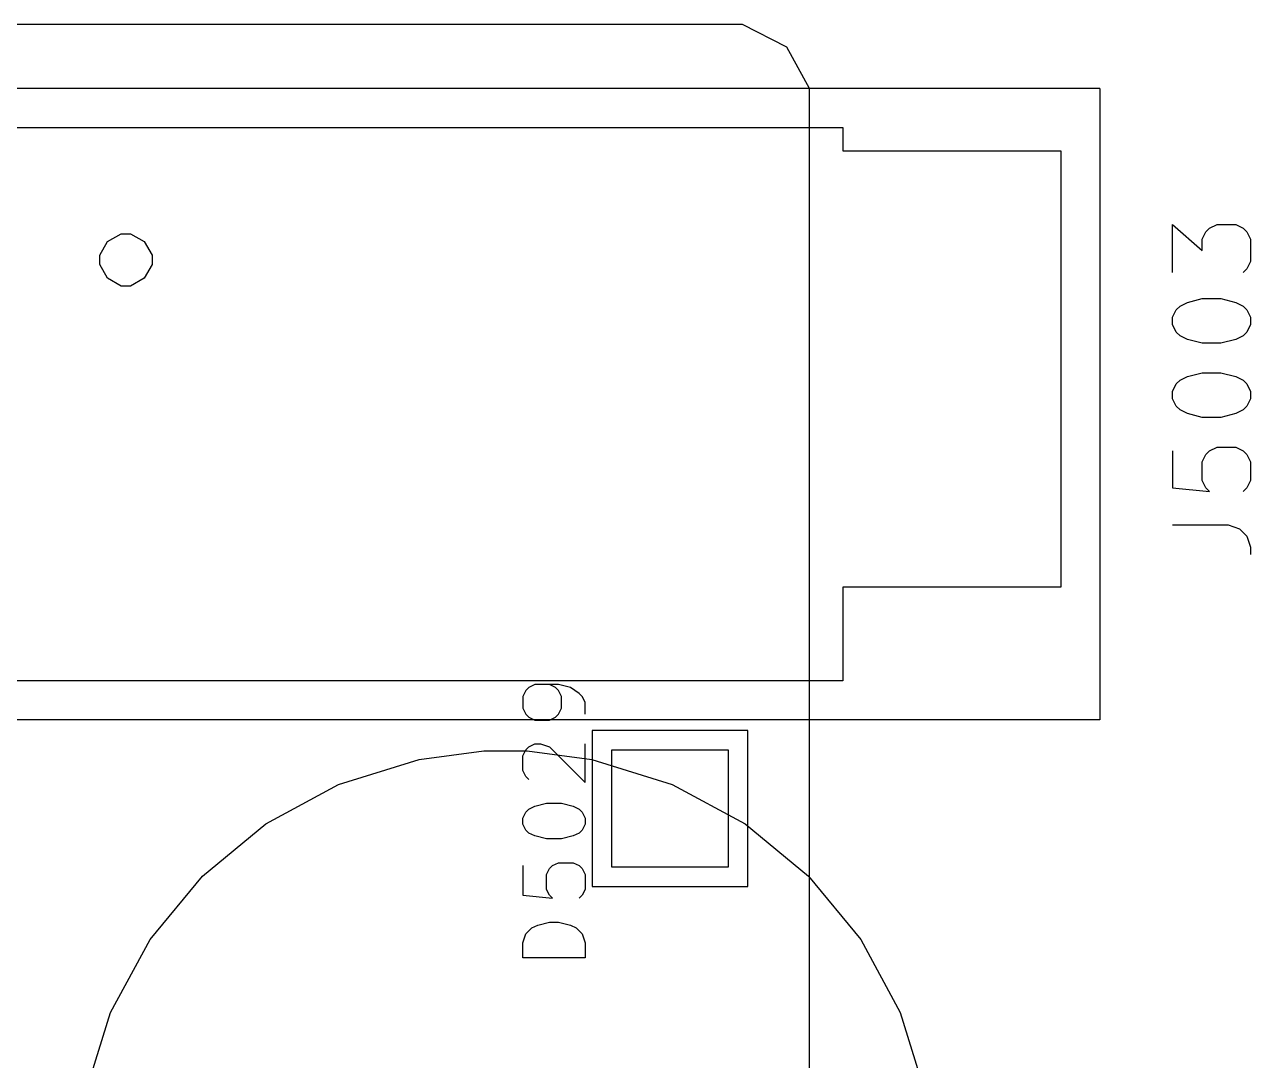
# Model space of a CAD drawing. Extents: x 0 to 141, y 0 to 216.
# Drawn here: x 124.11 to 139.84, y 53.55 to 66.84 of the extents above; entities that cross this region are included whole.
import ezdxf

# ---------------------------------------------------------------- set-up
doc = ezdxf.new("R2010")
doc.units = 0
doc.layers.get('0').update_dxf_attribs({"linetype": 'CONTINUOUS'})

msp = doc.modelspace()

# ---------------------------------------------------------------- linework, layer by layer
at = {"color": 0}
for p, q in [((133.181, 66.8376), (115.981, 66.8376)), ((133.318, 66.839), (133.181, 66.8376)), ((133.887, 66.5469), (133.318, 66.839)), ((134.181, 66.0164), (133.887, 66.5469)), ((137.907, 66.0192), (122.407, 66.0192)), ((134.181, 65.8386), (134.181, 66.0164)), ((137.907, 66.0192), (137.907, 57.9191)), ((134.181, 20.3385), (134.181, 65.8386)), ((123.406, 65.519), (134.607, 65.519)), ((134.607, 65.519), (134.607, 65.2198)), ((134.607, 65.2198), (137.407, 65.2198)), ((137.407, 65.2198), (137.407, 59.6194)), ((138.839, 63.6556), (138.839, 64.2744)), ((138.839, 64.2744), (139.221, 63.941)), ((139.267, 64.1794), (139.315, 64.2264)), ((139.315, 64.2264), (139.411, 64.2744)), ((139.411, 64.2744), (139.649, 64.2744)), ((139.649, 64.2744), (139.744, 64.2264)), ((139.744, 64.2264), (139.792, 64.1794)), ((125.071, 63.8789), (125.169, 64.0567)), ((125.169, 64.0567), (125.347, 64.1544)), ((125.347, 64.1544), (125.407, 64.1544)), ((125.407, 64.1544), (125.465, 64.1544)), ((125.465, 64.1544), (125.643, 64.0567)), ((125.643, 64.0567), (125.742, 63.8789)), ((139.221, 64.0842), (139.267, 64.1794)), ((139.221, 63.941), (139.221, 64.0842)), ((139.792, 64.1794), (139.839, 64.0842)), ((139.839, 64.0842), (139.839, 63.7992)), ((125.071, 63.8196), (125.071, 63.8789)), ((125.742, 63.8789), (125.742, 63.8196)), ((125.071, 63.7604), (125.071, 63.8196)), ((125.169, 63.5825), (125.071, 63.7604)), ((125.742, 63.7604), (125.643, 63.5825)), ((125.742, 63.8196), (125.742, 63.7604)), ((139.839, 63.7992), (139.792, 63.7025)), ((125.347, 63.4834), (125.169, 63.5825)), ((125.643, 63.5825), (125.465, 63.4834)), ((139.792, 63.7025), (139.744, 63.6556)), ((125.407, 63.4834), (125.347, 63.4834)), ((125.465, 63.4834), (125.407, 63.4834)), ((138.935, 63.2273), (139.03, 63.2739)), ((139.03, 63.2739), (139.221, 63.3222)), ((139.221, 63.3222), (139.459, 63.3222)), ((139.459, 63.3222), (139.649, 63.2739)), ((139.649, 63.2739), (139.744, 63.2273)), ((138.839, 63.0837), (138.887, 63.179)), ((138.887, 63.179), (138.935, 63.2273)), ((139.744, 63.2273), (139.792, 63.179)), ((139.792, 63.179), (139.839, 63.0837)), ((138.839, 62.9888), (138.839, 63.0837)), ((138.887, 62.8936), (138.839, 62.9888)), ((139.839, 62.9888), (139.792, 62.8936)), ((139.839, 63.0837), (139.839, 62.9888)), ((138.935, 62.8456), (138.887, 62.8936)), ((139.03, 62.7987), (138.935, 62.8456)), ((139.221, 62.7503), (139.03, 62.7987)), ((139.649, 62.7987), (139.459, 62.7503)), ((139.744, 62.8456), (139.649, 62.7987)), ((139.792, 62.8936), (139.744, 62.8456)), ((139.459, 62.7503), (139.221, 62.7503)), ((138.935, 62.2748), (139.03, 62.3217)), ((139.03, 62.3217), (139.221, 62.3701)), ((139.221, 62.3701), (139.459, 62.3701)), ((139.459, 62.3701), (139.649, 62.3217)), ((139.649, 62.3217), (139.744, 62.2748)), ((138.839, 62.1316), (138.887, 62.2268)), ((138.887, 62.2268), (138.935, 62.2748)), ((139.744, 62.2748), (139.792, 62.2268)), ((139.792, 62.2268), (139.839, 62.1316)), ((138.839, 62.0367), (138.839, 62.1316)), ((138.887, 61.9414), (138.839, 62.0367)), ((139.839, 62.0367), (139.792, 61.9414)), ((139.839, 62.1316), (139.839, 62.0367)), ((138.935, 61.8931), (138.887, 61.9414)), ((139.03, 61.8465), (138.935, 61.8931)), ((139.221, 61.7982), (139.03, 61.8465)), ((139.649, 61.8465), (139.459, 61.7982)), ((139.744, 61.8931), (139.649, 61.8465)), ((139.792, 61.9414), (139.744, 61.8931)), ((139.459, 61.7982), (139.221, 61.7982)), ((138.839, 61.3696), (138.839, 60.894)), ((139.267, 61.3227), (139.315, 61.3696)), ((139.315, 61.3696), (139.411, 61.4179)), ((139.411, 61.4179), (139.649, 61.4179)), ((139.649, 61.4179), (139.744, 61.3696)), ((139.744, 61.3696), (139.792, 61.3227)), ((139.221, 61.2263), (139.267, 61.3227)), ((139.221, 60.9893), (139.221, 61.2263)), ((139.792, 61.3227), (139.839, 61.2263)), ((139.839, 61.2263), (139.839, 60.9893)), ((138.839, 60.894), (139.315, 60.8461)), ((139.267, 60.894), (139.221, 60.9893)), ((139.315, 60.8461), (139.267, 60.894)), ((139.792, 60.894), (139.744, 60.8461)), ((139.839, 60.9893), (139.792, 60.894)), ((138.839, 60.4174), (139.554, 60.4174)), ((139.554, 60.4174), (139.696, 60.3691)), ((139.696, 60.3691), (139.792, 60.2738)), ((139.792, 60.2738), (139.839, 60.132)), ((139.839, 60.132), (139.839, 60.0371)), ((137.407, 59.6194), (134.607, 59.6194)), ((134.607, 59.6194), (134.607, 58.4193)), ((134.607, 58.4193), (123.406, 58.4193)), ((130.653, 58.371), (130.578, 58.3325)), ((130.958, 58.371), (130.653, 58.371)), ((130.92, 58.3325), (130.844, 58.371)), ((131.111, 58.3325), (130.958, 58.371)), ((130.539, 58.2937), (130.502, 58.2179)), ((130.502, 58.2179), (130.502, 58.0651)), ((130.578, 58.3325), (130.539, 58.2937)), ((130.958, 58.2937), (130.92, 58.3325)), ((130.996, 58.2179), (130.958, 58.2937)), ((130.996, 58.0651), (130.996, 58.2179)), ((131.225, 58.2567), (131.111, 58.3325)), ((131.262, 58.2179), (131.225, 58.2567)), ((131.301, 58.1424), (131.262, 58.2179)), ((130.502, 58.0651), (130.539, 57.9893)), ((130.958, 57.9893), (130.996, 58.0651)), ((131.301, 57.9893), (131.301, 58.1424)), ((137.907, 57.9191), (122.407, 57.9191)), ((130.539, 57.9893), (130.578, 57.9519)), ((130.578, 57.9519), (130.653, 57.9134)), ((130.653, 57.9134), (130.844, 57.9134)), ((130.844, 57.9134), (130.92, 57.9519)), ((130.92, 57.9519), (130.958, 57.9893)), ((133.388, 57.7797), (131.389, 57.7797)), ((131.389, 57.7797), (131.389, 55.7788)), ((133.388, 55.7788), (133.388, 57.7797)), ((130.578, 57.5702), (130.653, 57.609)), ((130.653, 57.609), (130.729, 57.609)), ((130.729, 57.609), (130.844, 57.5702)), ((131.301, 57.113), (131.301, 57.609)), ((129.169, 57.4089), (130, 57.5208)), ((130, 57.5208), (130.278, 57.5208)), ((130.278, 57.5208), (130.555, 57.5208)), ((130.502, 57.4559), (130.539, 57.5317)), ((130.502, 57.2657), (130.502, 57.4559)), ((130.539, 57.5317), (130.578, 57.5702)), ((130.555, 57.5208), (131.386, 57.4089)), ((130.844, 57.5702), (131.301, 57.113)), ((133.139, 57.5289), (131.638, 57.5289)), ((131.638, 57.5289), (131.638, 56.0296)), ((133.139, 56.0296), (133.139, 57.5289)), ((128.137, 57.0893), (129.169, 57.4089)), ((131.386, 57.4089), (132.418, 57.0893)), ((130.539, 57.1899), (130.502, 57.2657)), ((130.578, 57.1514), (130.539, 57.1899)), ((127.202, 56.5824), (128.137, 57.0893)), ((132.418, 57.0893), (133.353, 56.5824)), ((130.578, 56.7711), (130.653, 56.8082)), ((130.653, 56.8082), (130.806, 56.847)), ((130.806, 56.847), (130.996, 56.847)), ((130.996, 56.847), (131.148, 56.8082)), ((131.148, 56.8082), (131.225, 56.7711)), ((130.502, 56.6568), (130.539, 56.7323)), ((130.502, 56.5796), (130.502, 56.6568)), ((130.539, 56.7323), (130.578, 56.7711)), ((131.225, 56.7711), (131.262, 56.7323)), ((131.262, 56.7323), (131.301, 56.6568)), ((131.301, 56.6568), (131.301, 56.5796)), ((126.39, 55.9096), (127.202, 56.5824)), ((130.539, 56.5037), (130.502, 56.5796)), ((130.578, 56.4653), (130.539, 56.5037)), ((131.262, 56.5037), (131.225, 56.4653)), ((131.301, 56.5796), (131.262, 56.5037)), ((133.353, 56.5824), (134.167, 55.9096)), ((130.653, 56.4279), (130.578, 56.4653)), ((130.806, 56.3894), (130.653, 56.4279)), ((130.996, 56.3894), (130.806, 56.3894)), ((131.148, 56.4279), (130.996, 56.3894)), ((131.225, 56.4653), (131.148, 56.4279)), ((130.502, 56.0462), (130.502, 55.6659)), ((130.844, 56.0091), (130.882, 56.0462)), ((130.882, 56.0462), (130.958, 56.0846)), ((130.958, 56.0846), (131.148, 56.0846)), ((131.148, 56.0846), (131.225, 56.0462)), ((131.225, 56.0462), (131.262, 56.0091)), ((131.638, 56.0296), (133.139, 56.0296)), ((125.717, 55.0968), (126.39, 55.9096)), ((130.806, 55.9319), (130.844, 56.0091)), ((130.806, 55.7417), (130.806, 55.9319)), ((131.262, 56.0091), (131.301, 55.9319)), ((131.301, 55.9319), (131.301, 55.7417)), ((134.167, 55.9096), (134.838, 55.0968)), ((130.844, 55.6659), (130.806, 55.7417)), ((131.301, 55.7417), (131.262, 55.6659)), ((131.389, 55.7788), (133.388, 55.7788)), ((130.502, 55.6659), (130.882, 55.6274)), ((130.882, 55.6274), (130.844, 55.6659)), ((131.262, 55.6659), (131.225, 55.6274)), ((130.539, 55.1699), (130.615, 55.2468)), ((130.615, 55.2468), (130.692, 55.2842)), ((130.692, 55.2842), (130.844, 55.3226)), ((130.844, 55.3226), (130.958, 55.3226)), ((130.958, 55.3226), (131.111, 55.2842)), ((131.111, 55.2842), (131.186, 55.2468)), ((131.186, 55.2468), (131.262, 55.1699)), ((125.21, 54.1623), (125.717, 55.0968)), ((130.502, 55.0566), (130.539, 55.1699)), ((131.262, 55.1699), (131.301, 55.0566)), ((134.838, 55.0968), (135.345, 54.1623)), ((130.502, 54.8651), (130.502, 55.0566)), ((131.301, 55.0566), (131.301, 54.8651)), ((131.301, 54.8651), (130.502, 54.8651)), ((124.89, 53.1301), (125.21, 54.1623)), ((135.345, 54.1623), (135.665, 53.1301))]:
    msp.add_line(p, q, dxfattribs=at)

doc.saveas('drawing.dxf')
